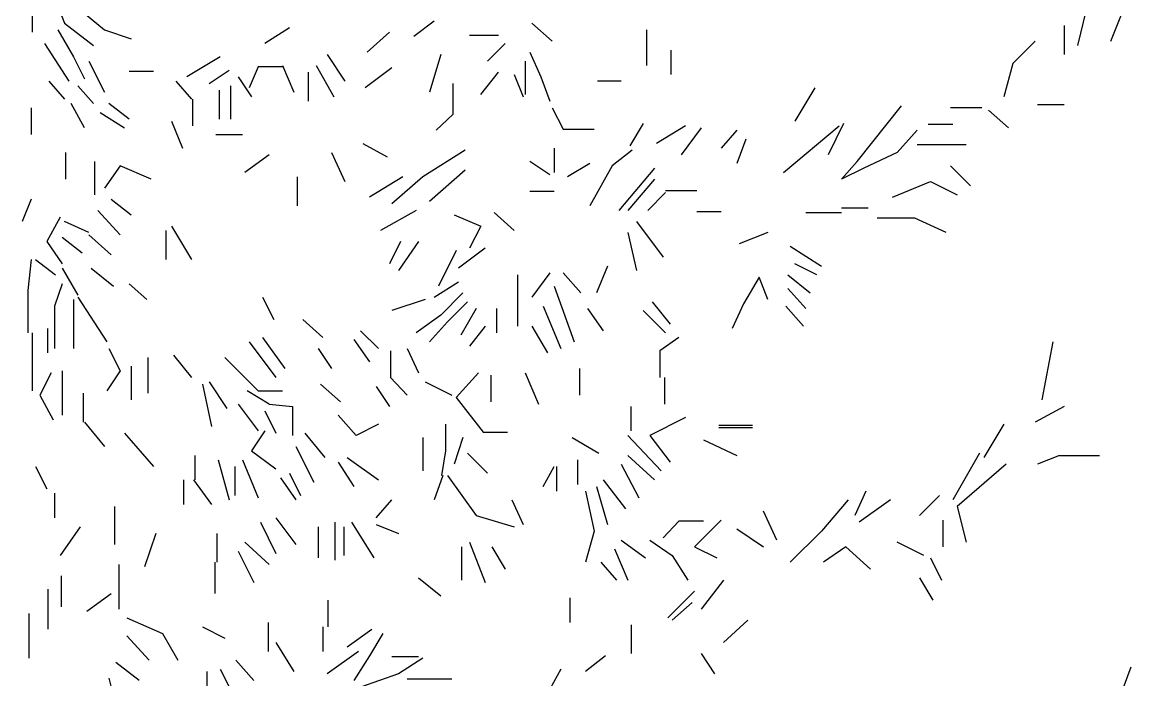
# Model space of a CAD drawing. Header units: metres. Extents: x -3.9 to 3.3, y 0 to 12.9.
# Drawn here: x 0.044 to 2.958, y 3.774 to 5.502 of the extents above; entities that cross this region are included whole.
import ezdxf

# ---------------------------------------------------------------- set-up
doc = ezdxf.new("R2010")
doc.units = ezdxf.units.M
doc.header["$LTSCALE"] = 0.2

msp = doc.modelspace()

# ---------------------------------------------------------------- linework, layer by layer
at = {"linetype": 'Continuous'}
for p, q in [((0.0702, 5.6106), (0.0702, 5.476)), ((0.0702, 5.6106), (0.0702, 5.476)), ((0.1258, 5.5755), (0.1551, 5.4994)), ((0.1258, 5.5755), (0.1551, 5.4994)), ((0.1258, 5.5755), (0.1551, 5.4994)), ((0.1258, 5.5755), (0.1551, 5.4994)), ((0.1902, 5.5403), (0.2604, 5.4818)), ((2.9056, 5.4526), (2.9407, 5.5403)), ((2.9056, 5.4526), (2.9407, 5.5403)), ((2.8412, 5.5345), (2.8178, 5.4409)), ((2.8412, 5.5345), (2.8178, 5.4409)), ((0.1375, 5.4818), (0.1785, 5.4116)), ((0.1375, 5.4818), (0.1785, 5.4116)), ((0.1375, 5.4818), (0.1785, 5.4116)), ((0.1375, 5.4818), (0.1785, 5.4116)), ((0.1375, 5.4818), (0.1785, 5.4116)), ((0.1375, 5.4818), (0.1785, 5.4116)), ((0.1375, 5.4818), (0.1785, 5.4116)), ((0.1551, 5.4994), (0.2312, 5.4409)), ((0.1551, 5.4994), (0.2312, 5.4409)), ((0.2604, 5.4818), (0.3306, 5.4584)), ((0.2604, 5.4818), (0.3306, 5.4584)), ((0.2604, 5.4818), (0.3306, 5.4584)), ((0.2604, 5.4818), (0.3306, 5.4584)), ((0.2604, 5.4818), (0.3306, 5.4584)), ((0.7462, 5.4877), (0.6818, 5.4467)), ((0.7462, 5.4877), (0.6818, 5.4467)), ((0.7462, 5.4877), (0.6818, 5.4467)), ((0.7462, 5.4877), (0.6818, 5.4467)), ((0.7462, 5.4877), (0.6818, 5.4467)), ((0.7462, 5.4877), (0.6818, 5.4467)), ((0.7462, 5.4877), (0.6818, 5.4467)), ((1.1265, 5.5052), (1.0739, 5.4643)), ((1.1265, 5.5052), (1.0739, 5.4643)), ((1.1265, 5.5052), (1.0739, 5.4643)), ((1.384, 5.4994), (1.4367, 5.4526)), ((1.384, 5.4994), (1.4367, 5.4526)), ((1.384, 5.4994), (1.4367, 5.4526)), ((1.384, 5.4994), (1.4367, 5.4526)), ((1.6854, 5.4818), (1.6854, 5.3882)), ((1.6854, 5.4818), (1.6854, 5.3882)), ((1.6854, 5.4818), (1.6854, 5.3882)), ((2.7827, 5.4935), (2.7827, 5.4174)), ((2.7827, 5.4935), (2.7827, 5.4174)), ((2.7827, 5.4935), (2.7827, 5.4174)), ((1.0095, 5.476), (0.951, 5.4233)), ((1.2962, 5.4672), (1.2202, 5.4672)), ((1.2962, 5.4672), (1.2202, 5.4672)), ((1.2962, 5.4672), (1.2202, 5.4672)), ((1.2962, 5.4672), (1.2202, 5.4672)), ((2.7066, 5.4526), (2.6481, 5.394)), ((0.1024, 5.4467), (0.1668, 5.3472)), ((0.1024, 5.4467), (0.1668, 5.3472)), ((0.1024, 5.4467), (0.1668, 5.3472)), ((0.1024, 5.4467), (0.1668, 5.3472)), ((0.1024, 5.4467), (0.1668, 5.3472)), ((1.3138, 5.4467), (1.267, 5.3999)), ((1.3782, 5.4233), (1.4075, 5.3589)), ((1.3782, 5.4233), (1.4075, 5.3589)), ((1.3782, 5.4233), (1.4075, 5.3589)), ((1.3782, 5.4233), (1.4075, 5.3589)), ((1.3782, 5.4233), (1.4075, 5.3589)), ((1.3782, 5.4233), (1.4075, 5.3589)), ((1.3782, 5.4233), (1.4075, 5.3589)), ((1.7498, 5.3648), (1.7498, 5.4292)), ((1.7498, 5.3648), (1.7498, 5.4292)), ((1.7498, 5.3648), (1.7498, 5.4292)), ((1.7498, 5.3648), (1.7498, 5.4292)), ((0.1785, 5.4116), (0.2078, 5.3531)), ((0.2195, 5.3999), (0.2604, 5.318)), ((0.2195, 5.3999), (0.2604, 5.318)), ((0.2195, 5.3999), (0.2604, 5.318)), ((0.5647, 5.4116), (0.477, 5.3589)), ((0.8456, 5.4174), (0.8925, 5.3472)), ((0.8456, 5.4174), (0.8925, 5.3472)), ((0.8456, 5.4174), (0.8925, 5.3472)), ((0.8456, 5.4174), (0.8925, 5.3472)), ((0.8456, 5.4174), (0.8925, 5.3472)), ((0.8456, 5.4174), (0.8925, 5.3472)), ((0.8456, 5.4174), (0.8925, 5.3472)), ((0.8456, 5.4174), (0.8925, 5.3472)), ((0.8456, 5.4174), (0.8925, 5.3472)), ((1.1441, 5.4174), (1.1148, 5.318)), ((1.3665, 5.3999), (1.3665, 5.3121)), ((1.3665, 5.3999), (1.3665, 5.3121)), ((1.3665, 5.3999), (1.3665, 5.3121)), ((1.3665, 5.3999), (1.3665, 5.3121)), ((1.3665, 5.3999), (1.3665, 5.3121)), ((1.3665, 5.3999), (1.3665, 5.3121)), ((2.6481, 5.394), (2.6247, 5.3063)), ((0.3248, 5.3736), (0.3892, 5.3736)), ((0.3248, 5.3736), (0.3892, 5.3736)), ((0.3248, 5.3736), (0.3892, 5.3736)), ((0.3248, 5.3736), (0.3892, 5.3736)), ((0.3248, 5.3736), (0.3892, 5.3736)), ((0.3248, 5.3736), (0.3892, 5.3736)), ((0.5355, 5.3414), (0.5881, 5.3765)), ((0.6642, 5.3853), (0.6408, 5.3297)), ((0.7286, 5.3853), (0.6642, 5.3853)), ((0.7286, 5.3882), (0.7579, 5.318)), ((0.7959, 5.3706), (0.7959, 5.2946)), ((0.7959, 5.3706), (0.7959, 5.2946)), ((0.7959, 5.3706), (0.7959, 5.2946)), ((0.7959, 5.3706), (0.7959, 5.2946)), ((0.7959, 5.3706), (0.7959, 5.2946)), ((0.7959, 5.3706), (0.7959, 5.2946)), ((0.7959, 5.3706), (0.7959, 5.2946)), ((0.8164, 5.3882), (0.8632, 5.3063)), ((0.8164, 5.3882), (0.8632, 5.3063)), ((0.8164, 5.3882), (0.8632, 5.3063)), ((0.8164, 5.3882), (0.8632, 5.3063)), ((1.0153, 5.3823), (0.9451, 5.3297)), ((1.2494, 5.3121), (1.2962, 5.3706)), ((1.2494, 5.3121), (1.2962, 5.3706)), ((1.2494, 5.3121), (1.2962, 5.3706)), ((1.2494, 5.3121), (1.2962, 5.3706)), ((1.2494, 5.3121), (1.2962, 5.3706)), ((1.2494, 5.3121), (1.2962, 5.3706)), ((1.2494, 5.3121), (1.2962, 5.3706)), ((1.2494, 5.3121), (1.2962, 5.3706)), ((1.2494, 5.3121), (1.2962, 5.3706)), ((1.3372, 5.3648), (1.3606, 5.3063)), ((0.1141, 5.3472), (0.1551, 5.3004)), ((0.1902, 5.3355), (0.2312, 5.2887)), ((0.1902, 5.3355), (0.2312, 5.2887)), ((0.1902, 5.3355), (0.2312, 5.2887)), ((0.4477, 5.3472), (0.4887, 5.3004)), ((0.5911, 5.3355), (0.5911, 5.2477)), ((0.5911, 5.3355), (0.5911, 5.2477)), ((0.5911, 5.3355), (0.5911, 5.2477)), ((0.5911, 5.3355), (0.5911, 5.2477)), ((0.6116, 5.3589), (0.6467, 5.3063)), ((0.6116, 5.3589), (0.6467, 5.3063)), ((0.6116, 5.3589), (0.6467, 5.3063)), ((0.6116, 5.3589), (0.6467, 5.3063)), ((0.6116, 5.3589), (0.6467, 5.3063)), ((0.6116, 5.3589), (0.6467, 5.3063)), ((0.6116, 5.3589), (0.6467, 5.3063)), ((1.1763, 5.3414), (1.1763, 5.2594)), ((1.1763, 5.3414), (1.1763, 5.2594)), ((1.1763, 5.3414), (1.1763, 5.2594)), ((1.4075, 5.3589), (1.4309, 5.2946)), ((1.4075, 5.3589), (1.4309, 5.2946)), ((1.4075, 5.3589), (1.4309, 5.2946)), ((1.4075, 5.3589), (1.4309, 5.2946)), ((1.6181, 5.3472), (1.5567, 5.3472)), ((0.5618, 5.3238), (0.5618, 5.2477)), ((0.5618, 5.3238), (0.5618, 5.2477)), ((0.5618, 5.3238), (0.5618, 5.2477)), ((0.5618, 5.3238), (0.5618, 5.2477)), ((0.5618, 5.3238), (0.5618, 5.2477)), ((2.1273, 5.3297), (2.0746, 5.2419)), ((2.1273, 5.3297), (2.0746, 5.2419)), ((2.1273, 5.3297), (2.0746, 5.2419)), ((2.1273, 5.3297), (2.0746, 5.2419)), ((2.1273, 5.3297), (2.0746, 5.2419)), ((2.1273, 5.3297), (2.0746, 5.2419)), ((2.1273, 5.3297), (2.0746, 5.2419)), ((2.1273, 5.3297), (2.0746, 5.2419)), ((2.1273, 5.3297), (2.0746, 5.2419)), ((2.1273, 5.3297), (2.0746, 5.2419)), ((2.1273, 5.3297), (2.0746, 5.2419)), ((2.1273, 5.3297), (2.0746, 5.2419)), ((2.1273, 5.3297), (2.0746, 5.2419)), ((2.1273, 5.3297), (2.0746, 5.2419)), ((2.1273, 5.3297), (2.0746, 5.2419)), ((2.1273, 5.3297), (2.0746, 5.2419)), ((2.1273, 5.3297), (2.0746, 5.2419)), ((0.0673, 5.277), (0.0673, 5.2068)), ((0.0673, 5.277), (0.0673, 5.2068)), ((0.0673, 5.277), (0.0673, 5.2068)), ((0.0673, 5.277), (0.0673, 5.2068)), ((0.2078, 5.2243), (0.1727, 5.2887)), ((0.2078, 5.2243), (0.1727, 5.2887)), ((0.2078, 5.2243), (0.1727, 5.2887)), ((0.3248, 5.2477), (0.2721, 5.2887)), ((0.3248, 5.2477), (0.2721, 5.2887)), ((0.4916, 5.3004), (0.4916, 5.2302)), ((0.4916, 5.3004), (0.4916, 5.2302)), ((0.4916, 5.3004), (0.4916, 5.2302)), ((0.4916, 5.3004), (0.4916, 5.2302)), ((0.4916, 5.3004), (0.4916, 5.2302)), ((0.4916, 5.3004), (0.4916, 5.2302)), ((1.4367, 5.277), (1.466, 5.2214)), ((1.4367, 5.277), (1.466, 5.2214)), ((1.4367, 5.277), (1.466, 5.2214)), ((1.4367, 5.277), (1.466, 5.2214)), ((1.4367, 5.277), (1.466, 5.2214)), ((2.2385, 5.1365), (2.3555, 5.2828)), ((2.2385, 5.1365), (2.3555, 5.2828)), ((2.2385, 5.1365), (2.3555, 5.2828)), ((2.2385, 5.1365), (2.3555, 5.2828)), ((2.2385, 5.1365), (2.3555, 5.2828)), ((2.5662, 5.277), (2.4842, 5.277)), ((2.5662, 5.277), (2.4842, 5.277)), ((2.5662, 5.277), (2.4842, 5.277)), ((2.5662, 5.277), (2.4842, 5.277)), ((2.5662, 5.277), (2.4842, 5.277)), ((2.5662, 5.277), (2.4842, 5.277)), ((2.7125, 5.2858), (2.7827, 5.2858)), ((0.2487, 5.2653), (0.3131, 5.2243)), ((0.2487, 5.2653), (0.3131, 5.2243)), ((1.1763, 5.2594), (1.1324, 5.2185)), ((1.1763, 5.2594), (1.1324, 5.2185)), ((1.1763, 5.2594), (1.1324, 5.2185)), ((2.5837, 5.2711), (2.6364, 5.2243)), ((2.5837, 5.2711), (2.6364, 5.2243)), ((2.5837, 5.2711), (2.6364, 5.2243)), ((2.5837, 5.2711), (2.6364, 5.2243)), ((2.5837, 5.2711), (2.6364, 5.2243)), ((2.5837, 5.2711), (2.6364, 5.2243)), ((2.5837, 5.2711), (2.6364, 5.2243)), ((0.436, 5.2419), (0.4653, 5.1717)), ((0.436, 5.2419), (0.4653, 5.1717)), ((1.466, 5.2214), (1.5479, 5.2214)), ((1.466, 5.2214), (1.5479, 5.2214)), ((1.466, 5.2214), (1.5479, 5.2214)), ((1.466, 5.2214), (1.5479, 5.2214)), ((1.466, 5.2214), (1.5479, 5.2214)), ((1.6767, 5.236), (1.6415, 5.1775)), ((1.7878, 5.2302), (1.7118, 5.1834)), ((1.7878, 5.2302), (1.7118, 5.1834)), ((1.7878, 5.2302), (1.7118, 5.1834)), ((1.7878, 5.2302), (1.7118, 5.1834)), ((1.8288, 5.2243), (1.7761, 5.1541)), ((1.8288, 5.2243), (1.7761, 5.1541)), ((1.9224, 5.2185), (1.8815, 5.1717)), ((2.0453, 5.1073), (2.1916, 5.2302)), ((2.0453, 5.1073), (2.1916, 5.2302)), ((2.0453, 5.1073), (2.1916, 5.2302)), ((2.0453, 5.1073), (2.1916, 5.2302)), ((2.0453, 5.1073), (2.1916, 5.2302)), ((2.0453, 5.1073), (2.1916, 5.2302)), ((2.0453, 5.1073), (2.1916, 5.2302)), ((2.2033, 5.236), (2.1624, 5.1541)), ((2.2033, 5.236), (2.1624, 5.1541)), ((2.2033, 5.236), (2.1624, 5.1541)), ((2.2033, 5.236), (2.1624, 5.1541)), ((2.2033, 5.236), (2.1624, 5.1541)), ((2.2033, 5.236), (2.1624, 5.1541)), ((2.2033, 5.236), (2.1624, 5.1541)), ((2.3965, 5.2185), (2.3438, 5.16)), ((2.4901, 5.2331), (2.4257, 5.2331)), ((0.553, 5.2068), (0.6233, 5.2068)), ((0.553, 5.2068), (0.6233, 5.2068)), ((0.553, 5.2068), (0.6233, 5.2068)), ((0.553, 5.2068), (0.6233, 5.2068)), ((0.553, 5.2068), (0.6233, 5.2068)), ((1.9459, 5.1951), (1.9224, 5.1307)), ((1.9459, 5.1951), (1.9224, 5.1307)), ((0.158, 5.16), (0.158, 5.0897)), ((0.158, 5.16), (0.158, 5.0897)), ((0.8573, 5.16), (0.8925, 5.0839)), ((0.8573, 5.16), (0.8925, 5.0839)), ((0.8573, 5.16), (0.8925, 5.0839)), ((0.9393, 5.1834), (1.0036, 5.1483)), ((1.2085, 5.1658), (1.0973, 5.0956)), ((1.4426, 5.1717), (1.4426, 5.1073)), ((1.4426, 5.1717), (1.4426, 5.1073)), ((1.4426, 5.1717), (1.4426, 5.1073)), ((1.6474, 5.1658), (1.5947, 5.1248)), ((2.3438, 5.16), (2.256, 5.119)), ((2.3438, 5.16), (2.256, 5.119)), ((2.3438, 5.16), (2.256, 5.119)), ((2.3438, 5.16), (2.256, 5.119)), ((2.3438, 5.16), (2.256, 5.119)), ((2.3438, 5.16), (2.256, 5.119)), ((2.3438, 5.16), (2.256, 5.119)), ((2.3438, 5.16), (2.256, 5.119)), ((2.3438, 5.16), (2.256, 5.119)), ((2.5252, 5.1804), (2.3965, 5.1804)), ((2.5252, 5.1804), (2.3965, 5.1804)), ((2.5252, 5.1804), (2.3965, 5.1804)), ((0.2341, 5.1365), (0.2341, 5.0488)), ((0.2341, 5.1365), (0.2341, 5.0488)), ((0.2341, 5.1365), (0.2341, 5.0488)), ((0.6935, 5.1541), (0.6291, 5.1073)), ((0.6935, 5.1541), (0.6291, 5.1073)), ((0.6935, 5.1541), (0.6291, 5.1073)), ((1.4309, 5.1014), (1.3782, 5.1365)), ((1.4309, 5.1014), (1.3782, 5.1365)), ((1.4309, 5.1014), (1.3782, 5.1365)), ((1.5362, 5.1307), (1.4777, 5.0956)), ((1.5362, 5.1307), (1.4777, 5.0956)), ((1.5362, 5.1307), (1.4777, 5.0956)), ((2.2385, 5.1365), (2.1975, 5.0897)), ((2.2385, 5.1365), (2.1975, 5.0897)), ((2.2385, 5.1365), (2.1975, 5.0897)), ((2.2385, 5.1365), (2.1975, 5.0897)), ((2.2385, 5.1365), (2.1975, 5.0897)), ((2.2385, 5.1365), (2.1975, 5.0897)), ((2.2385, 5.1365), (2.1975, 5.0897)), ((2.2385, 5.1365), (2.1975, 5.0897)), ((2.2385, 5.1365), (2.1975, 5.0897)), ((0.3014, 5.1248), (0.2604, 5.0663)), ((0.3014, 5.1248), (0.2604, 5.0663)), ((0.3014, 5.1248), (0.2604, 5.0663)), ((0.3014, 5.1248), (0.2604, 5.0663)), ((0.3014, 5.1248), (0.2604, 5.0663)), ((0.3014, 5.1248), (0.2604, 5.0663)), ((0.3833, 5.0897), (0.3014, 5.1248)), ((0.3833, 5.0897), (0.3014, 5.1248)), ((0.3833, 5.0897), (0.3014, 5.1248)), ((0.3833, 5.0897), (0.3014, 5.1248)), ((0.3833, 5.0897), (0.3014, 5.1248)), ((0.3833, 5.0897), (0.3014, 5.1248)), ((1.2085, 5.1131), (1.1148, 5.0312)), ((1.2085, 5.1131), (1.1148, 5.0312)), ((1.2085, 5.1131), (1.1148, 5.0312)), ((1.2085, 5.1131), (1.1148, 5.0312)), ((1.2085, 5.1131), (1.1148, 5.0312)), ((1.2085, 5.1131), (1.1148, 5.0312)), ((1.5947, 5.1248), (1.5362, 5.0195)), ((1.5947, 5.1248), (1.5362, 5.0195)), ((1.5947, 5.1248), (1.5362, 5.0195)), ((1.5947, 5.1248), (1.5362, 5.0195)), ((1.7059, 5.119), (1.6123, 5.0078)), ((1.7059, 5.119), (1.6123, 5.0078)), ((1.7059, 5.119), (1.6123, 5.0078)), ((2.256, 5.119), (2.1975, 5.0897)), ((2.256, 5.119), (2.1975, 5.0897)), ((2.256, 5.119), (2.1975, 5.0897)), ((2.256, 5.119), (2.1975, 5.0897)), ((2.256, 5.119), (2.1975, 5.0897)), ((2.256, 5.119), (2.1975, 5.0897)), ((2.256, 5.119), (2.1975, 5.0897)), ((2.256, 5.119), (2.1975, 5.0897)), ((2.256, 5.119), (2.1975, 5.0897)), ((2.256, 5.119), (2.1975, 5.0897)), ((2.256, 5.119), (2.1975, 5.0897)), ((2.256, 5.119), (2.1975, 5.0897)), ((2.5369, 5.0722), (2.4842, 5.1248)), ((0.7666, 5.0956), (0.7666, 5.0195)), ((1.0446, 5.0956), (0.9568, 5.0429)), ((1.0446, 5.0956), (0.9568, 5.0429)), ((1.0446, 5.0956), (0.9568, 5.0429)), ((1.0446, 5.0956), (0.9568, 5.0429)), ((1.0973, 5.0956), (1.0153, 5.0254)), ((1.0973, 5.0956), (1.0153, 5.0254)), ((1.0973, 5.0956), (1.0153, 5.0254)), ((1.7059, 5.0897), (1.6357, 5.0078)), ((1.7059, 5.0897), (1.6357, 5.0078)), ((2.3321, 5.0429), (2.4316, 5.0839)), ((2.4316, 5.0839), (2.5018, 5.0488)), ((1.4426, 5.0575), (1.3782, 5.0575)), ((1.4426, 5.0575), (1.3782, 5.0575)), ((1.4426, 5.0575), (1.3782, 5.0575)), ((1.7352, 5.0546), (1.6884, 5.0078)), ((1.7352, 5.0605), (1.8171, 5.0605)), ((0.0673, 5.0371), (0.0439, 4.9785)), ((0.278, 5.0371), (0.3306, 4.9961)), ((0.278, 5.0371), (0.3306, 4.9961)), ((0.278, 5.0371), (0.3306, 4.9961)), ((0.278, 5.0371), (0.3306, 4.9961)), ((0.278, 5.0371), (0.3306, 4.9961)), ((0.278, 5.0371), (0.3306, 4.9961)), ((0.278, 5.0371), (0.3306, 4.9961)), ((0.278, 5.0371), (0.3306, 4.9961)), ((0.278, 5.0371), (0.3306, 4.9961)), ((0.278, 5.0371), (0.3306, 4.9961)), ((0.278, 5.0371), (0.3306, 4.9961)), ((0.278, 5.0371), (0.3306, 4.9961)), ((0.278, 5.0371), (0.3306, 4.9961)), ((2.2677, 5.0137), (2.1975, 5.0137)), ((2.2677, 5.0137), (2.1975, 5.0137)), ((2.2677, 5.0137), (2.1975, 5.0137)), ((2.2677, 5.0137), (2.1975, 5.0137)), ((2.2677, 5.0137), (2.1975, 5.0137)), ((2.2677, 5.0137), (2.1975, 5.0137)), ((2.2677, 5.0137), (2.1975, 5.0137)), ((2.2677, 5.0137), (2.1975, 5.0137)), ((2.2677, 5.0137), (2.1975, 5.0137)), ((2.2677, 5.0137), (2.1975, 5.0137)), ((2.2677, 5.0137), (2.1975, 5.0137)), ((0.1434, 4.9902), (0.1083, 4.9259)), ((0.2429, 5.0078), (0.3014, 4.9434)), ((0.2429, 5.0078), (0.3014, 4.9434)), ((0.2429, 5.0078), (0.3014, 4.9434)), ((1.0797, 5.0078), (0.9861, 4.9551)), ((1.0797, 5.0078), (0.9861, 4.9551)), ((1.0797, 5.0078), (0.9861, 4.9551)), ((1.0797, 5.0078), (0.9861, 4.9551)), ((1.0797, 5.0078), (0.9861, 4.9551)), ((1.0797, 5.0078), (0.9861, 4.9551)), ((1.0797, 5.0078), (0.9861, 4.9551)), ((1.0797, 5.0078), (0.9861, 4.9551)), ((1.1792, 4.9961), (1.2494, 4.9668)), ((1.1792, 4.9961), (1.2494, 4.9668)), ((1.2845, 5.0019), (1.3372, 4.9551)), ((1.2845, 5.0019), (1.3372, 4.9551)), ((1.2845, 5.0019), (1.3372, 4.9551)), ((1.2845, 5.0019), (1.3372, 4.9551)), ((1.8171, 5.0049), (1.8815, 5.0049)), ((1.8171, 5.0049), (1.8815, 5.0049)), ((1.8171, 5.0049), (1.8815, 5.0049)), ((1.8171, 5.0049), (1.8815, 5.0049)), ((1.8171, 5.0049), (1.8815, 5.0049)), ((1.8171, 5.0049), (1.8815, 5.0049)), ((1.8171, 5.0049), (1.8815, 5.0049)), ((1.8171, 5.0049), (1.8815, 5.0049)), ((1.8171, 5.0049), (1.8815, 5.0049)), ((1.8171, 5.0049), (1.8815, 5.0049)), ((1.8171, 5.0049), (1.8815, 5.0049)), ((2.1039, 5.0019), (2.1975, 5.0019)), ((2.1039, 5.0019), (2.1975, 5.0019)), ((2.3906, 4.9873), (2.2911, 4.9873)), ((2.4725, 4.9493), (2.3906, 4.9873)), ((0.2195, 4.9493), (0.1551, 4.9785)), ((0.2195, 4.9493), (0.1551, 4.9785)), ((0.2195, 4.9493), (0.1551, 4.9785)), ((0.2195, 4.9493), (0.1551, 4.9785)), ((0.2195, 4.9493), (0.1551, 4.9785)), ((0.2195, 4.9493), (0.1551, 4.9785)), ((0.2195, 4.9493), (0.1551, 4.9785)), ((0.2195, 4.9493), (0.1551, 4.9785)), ((0.2195, 4.9493), (0.1551, 4.9785)), ((0.4214, 4.9551), (0.4214, 4.879)), ((0.4214, 4.9551), (0.4214, 4.879)), ((0.4214, 4.9551), (0.4214, 4.879)), ((0.4214, 4.9551), (0.4214, 4.879)), ((0.436, 4.9668), (0.4887, 4.879)), ((0.436, 4.9668), (0.4887, 4.879)), ((0.436, 4.9668), (0.4887, 4.879)), ((0.436, 4.9668), (0.4887, 4.879)), ((0.436, 4.9668), (0.4887, 4.879)), ((0.436, 4.9668), (0.4887, 4.879)), ((1.2494, 4.9668), (1.2202, 4.9083)), ((1.6591, 4.9785), (1.7293, 4.8849)), ((1.6591, 4.9785), (1.7293, 4.8849)), ((1.6591, 4.9785), (1.7293, 4.8849)), ((1.6591, 4.9785), (1.7293, 4.8849)), ((1.6591, 4.9785), (1.7293, 4.8849)), ((1.6591, 4.9785), (1.7293, 4.8849)), ((1.6591, 4.9785), (1.7293, 4.8849)), ((1.6591, 4.9785), (1.7293, 4.8849)), ((1.6591, 4.9785), (1.7293, 4.8849)), ((0.1083, 4.9259), (0.1492, 4.8673)), ((0.1083, 4.9259), (0.1492, 4.8673)), ((0.1083, 4.9259), (0.1492, 4.8673)), ((0.1083, 4.9259), (0.1492, 4.8673)), ((0.1492, 4.9376), (0.2019, 4.8966)), ((0.1492, 4.9376), (0.2019, 4.8966)), ((0.1492, 4.9376), (0.2019, 4.8966)), ((0.1492, 4.9376), (0.2019, 4.8966)), ((0.1492, 4.9376), (0.2019, 4.8966)), ((0.1492, 4.9376), (0.2019, 4.8966)), ((0.1492, 4.9376), (0.2019, 4.8966)), ((0.1492, 4.9376), (0.2019, 4.8966)), ((0.1492, 4.9376), (0.2019, 4.8966)), ((0.2195, 4.9434), (0.278, 4.8908)), ((1.0388, 4.9259), (1.0095, 4.8673)), ((1.0388, 4.9259), (1.0095, 4.8673)), ((1.0856, 4.9259), (1.0329, 4.8498)), ((1.0856, 4.9259), (1.0329, 4.8498)), ((1.0856, 4.9259), (1.0329, 4.8498)), ((1.6357, 4.9493), (1.6591, 4.8498)), ((1.6357, 4.9493), (1.6591, 4.8498)), ((1.6357, 4.9493), (1.6591, 4.8498)), ((2.0044, 4.9493), (1.9283, 4.92)), ((1.1851, 4.9025), (1.1383, 4.8088)), ((1.1851, 4.9025), (1.1383, 4.8088)), ((1.2611, 4.9083), (1.1909, 4.8556)), ((1.2611, 4.9083), (1.1909, 4.8556)), ((1.2611, 4.9083), (1.1909, 4.8556)), ((1.2611, 4.9083), (1.1909, 4.8556)), ((2.0629, 4.9142), (2.1448, 4.8615)), ((2.0629, 4.9142), (2.1448, 4.8615)), ((2.0629, 4.9142), (2.1448, 4.8615)), ((2.0629, 4.9142), (2.1448, 4.8615)), ((2.0629, 4.9142), (2.1448, 4.8615)), ((2.0629, 4.9142), (2.1448, 4.8615)), ((2.0629, 4.9142), (2.1448, 4.8615)), ((2.0629, 4.9142), (2.1448, 4.8615)), ((2.0629, 4.9142), (2.1448, 4.8615)), ((2.0629, 4.9142), (2.1448, 4.8615)), ((2.0629, 4.9142), (2.1448, 4.8615)), ((2.0629, 4.9142), (2.1448, 4.8615)), ((0.0673, 4.879), (0.0585, 4.7971)), ((0.0673, 4.879), (0.0585, 4.7971)), ((0.0673, 4.879), (0.0585, 4.7971)), ((0.0673, 4.879), (0.0585, 4.7971)), ((0.0673, 4.879), (0.0585, 4.7971)), ((0.079, 4.879), (0.1317, 4.8381)), ((0.079, 4.879), (0.1317, 4.8381)), ((2.1331, 4.8381), (2.0746, 4.8673)), ((2.1331, 4.8381), (2.0746, 4.8673)), ((2.1331, 4.8381), (2.0746, 4.8673)), ((0.1492, 4.8556), (0.1902, 4.7854)), ((0.2253, 4.8556), (0.2838, 4.8088)), ((0.2253, 4.8556), (0.2838, 4.8088)), ((0.2253, 4.8556), (0.2838, 4.8088)), ((0.2253, 4.8556), (0.2838, 4.8088)), ((0.2253, 4.8556), (0.2838, 4.8088)), ((1.346, 4.8381), (1.346, 4.7035)), ((1.346, 4.8381), (1.346, 4.7035)), ((1.346, 4.8381), (1.346, 4.7035)), ((1.346, 4.8381), (1.346, 4.7035)), ((1.346, 4.8381), (1.346, 4.7035)), ((1.4309, 4.8439), (1.384, 4.7796)), ((1.4309, 4.8439), (1.384, 4.7796)), ((1.466, 4.8439), (1.5128, 4.7913)), ((1.583, 4.8615), (1.5537, 4.7913)), ((2.057, 4.8381), (2.1156, 4.7913)), ((2.057, 4.8381), (2.1156, 4.7913)), ((2.057, 4.8381), (2.1156, 4.7913)), ((0.1492, 4.8147), (0.1288, 4.7562)), ((0.1492, 4.8147), (0.1288, 4.7562)), ((0.1492, 4.8147), (0.1288, 4.7562)), ((0.1492, 4.8147), (0.1288, 4.7562)), ((0.1492, 4.8147), (0.1288, 4.7562)), ((0.1492, 4.8147), (0.1288, 4.7562)), ((0.1492, 4.8147), (0.1288, 4.7562)), ((0.1492, 4.8147), (0.1288, 4.7562)), ((0.1492, 4.8147), (0.1288, 4.7562)), ((0.1492, 4.8147), (0.1288, 4.7562)), ((0.3248, 4.8147), (0.3716, 4.7737)), ((0.3248, 4.8147), (0.3716, 4.7737)), ((1.1265, 4.7796), (1.1909, 4.8205)), ((1.1265, 4.7796), (1.1909, 4.8205)), ((1.1265, 4.7796), (1.1909, 4.8205)), ((1.1265, 4.7796), (1.1909, 4.8205)), ((1.1265, 4.7796), (1.1909, 4.8205)), ((1.4426, 4.8088), (1.4952, 4.6625)), ((1.981, 4.8322), (1.94, 4.762)), ((1.981, 4.8322), (1.94, 4.762)), ((1.981, 4.8322), (1.94, 4.762)), ((1.981, 4.8322), (1.94, 4.762)), ((2.0044, 4.7737), (1.981, 4.8322)), ((2.0044, 4.7737), (1.981, 4.8322)), ((2.0044, 4.7737), (1.981, 4.8322)), ((2.0044, 4.7737), (1.981, 4.8322)), ((0.0585, 4.7971), (0.0585, 4.6859)), ((0.0585, 4.7971), (0.0585, 4.6859)), ((0.0585, 4.7971), (0.0585, 4.6859)), ((0.0585, 4.7971), (0.0585, 4.6859)), ((0.0585, 4.7971), (0.0585, 4.6859)), ((1.2026, 4.7913), (1.1441, 4.7327)), ((1.2026, 4.7913), (1.1441, 4.7327)), ((1.2026, 4.7913), (1.1441, 4.7327)), ((1.2026, 4.7913), (1.1441, 4.7327)), ((1.2026, 4.7913), (1.1441, 4.7327)), ((2.057, 4.803), (2.1039, 4.7503)), ((0.1288, 4.7562), (0.1288, 4.645)), ((0.1288, 4.7562), (0.1288, 4.645)), ((0.1288, 4.7562), (0.1288, 4.645)), ((0.1288, 4.7562), (0.1288, 4.645)), ((0.1288, 4.7562), (0.1288, 4.645)), ((0.1288, 4.7562), (0.1288, 4.645)), ((0.1288, 4.7562), (0.1288, 4.645)), ((0.1288, 4.7562), (0.1288, 4.645)), ((0.1288, 4.7562), (0.1288, 4.645)), ((0.1288, 4.7562), (0.1288, 4.645)), ((0.1785, 4.7737), (0.1785, 4.645)), ((0.1785, 4.7737), (0.1785, 4.645)), ((0.1902, 4.7796), (0.2663, 4.6625)), ((0.1902, 4.7796), (0.2663, 4.6625)), ((0.1902, 4.7796), (0.2663, 4.6625)), ((0.6759, 4.7796), (0.7052, 4.721)), ((1.1031, 4.7737), (1.0153, 4.7444)), ((1.2143, 4.7679), (1.1617, 4.7152)), ((1.4133, 4.7562), (1.4601, 4.645)), ((1.4133, 4.7562), (1.4601, 4.645)), ((1.4133, 4.7562), (1.4601, 4.645)), ((1.4133, 4.7562), (1.4601, 4.645)), ((1.7001, 4.7679), (1.7469, 4.7093)), ((1.7001, 4.7679), (1.7469, 4.7093)), ((1.94, 4.762), (1.9107, 4.6976)), ((1.94, 4.762), (1.9107, 4.6976)), ((1.94, 4.762), (1.9107, 4.6976)), ((1.94, 4.762), (1.9107, 4.6976)), ((2.0512, 4.7562), (2.098, 4.7035)), ((2.0512, 4.7562), (2.098, 4.7035)), ((1.1441, 4.7327), (1.0797, 4.6859)), ((1.2377, 4.7503), (1.1968, 4.6801)), ((1.2377, 4.7503), (1.1968, 4.6801)), ((1.2377, 4.7503), (1.1968, 4.6801)), ((1.2377, 4.7503), (1.1968, 4.6801)), ((1.2377, 4.7503), (1.1968, 4.6801)), ((1.2377, 4.7503), (1.1968, 4.6801)), ((1.2904, 4.7503), (1.2904, 4.6859)), ((1.2904, 4.7503), (1.2904, 4.6859)), ((1.5303, 4.7503), (1.5713, 4.6918)), ((1.6767, 4.7444), (1.7352, 4.6859)), ((1.6767, 4.7444), (1.7352, 4.6859)), ((0.1112, 4.6333), (0.1112, 4.6976)), ((0.7813, 4.721), (0.8339, 4.6742)), ((1.1617, 4.7152), (1.1148, 4.6625)), ((1.2611, 4.7035), (1.2202, 4.6508)), ((1.2611, 4.7035), (1.2202, 4.6508)), ((1.2611, 4.7035), (1.2202, 4.6508)), ((1.2611, 4.7035), (1.2202, 4.6508)), ((1.384, 4.7035), (1.425, 4.6333)), ((1.384, 4.7035), (1.425, 4.6333)), ((1.384, 4.7035), (1.425, 4.6333)), ((1.384, 4.7035), (1.425, 4.6333)), ((1.384, 4.7035), (1.425, 4.6333)), ((1.384, 4.7035), (1.425, 4.6333)), ((1.384, 4.7035), (1.425, 4.6333)), ((0.0702, 4.6859), (0.0702, 4.5338)), ((0.6759, 4.6742), (0.7344, 4.5923)), ((0.9159, 4.6684), (0.9568, 4.6098)), ((0.9159, 4.6684), (0.9568, 4.6098)), ((0.9159, 4.6684), (0.9568, 4.6098)), ((0.9159, 4.6684), (0.9568, 4.6098)), ((0.9159, 4.6684), (0.9568, 4.6098)), ((0.9159, 4.6684), (0.9568, 4.6098)), ((0.9334, 4.6918), (0.9802, 4.645)), ((0.9334, 4.6918), (0.9802, 4.645)), ((0.9334, 4.6918), (0.9802, 4.645)), ((0.9334, 4.6918), (0.9802, 4.645)), ((0.9334, 4.6918), (0.9802, 4.645)), ((0.9334, 4.6918), (0.9802, 4.645)), ((0.9334, 4.6918), (0.9802, 4.645)), ((0.9334, 4.6918), (0.9802, 4.645)), ((0.9334, 4.6918), (0.9802, 4.645)), ((0.9334, 4.6918), (0.9802, 4.645)), ((0.9334, 4.6918), (0.9802, 4.645)), ((1.7703, 4.6742), (1.7205, 4.6391)), ((1.7703, 4.6742), (1.7205, 4.6391)), ((1.7703, 4.6742), (1.7205, 4.6391)), ((0.2721, 4.645), (0.3014, 4.5864)), ((0.6408, 4.6625), (0.711, 4.5689)), ((0.6408, 4.6625), (0.711, 4.5689)), ((0.8222, 4.645), (0.8573, 4.5923)), ((0.8222, 4.645), (0.8573, 4.5923)), ((0.8222, 4.645), (0.8573, 4.5923)), ((0.8222, 4.645), (0.8573, 4.5923)), ((0.8222, 4.645), (0.8573, 4.5923)), ((0.8222, 4.645), (0.8573, 4.5923)), ((0.8222, 4.645), (0.8573, 4.5923)), ((1.0124, 4.6391), (1.0124, 4.5689)), ((1.0124, 4.6391), (1.0124, 4.5689)), ((1.0124, 4.6391), (1.0124, 4.5689)), ((1.0124, 4.6391), (1.0124, 4.5689)), ((1.0124, 4.6391), (1.0124, 4.5689)), ((1.0124, 4.6391), (1.0124, 4.5689)), ((1.0124, 4.6391), (1.0124, 4.5689)), ((1.0563, 4.645), (1.0856, 4.5806)), ((1.0563, 4.645), (1.0856, 4.5806)), ((1.7205, 4.6391), (1.7205, 4.5689)), ((1.7205, 4.6391), (1.7205, 4.5689)), ((1.7205, 4.6391), (1.7205, 4.5689)), ((2.7534, 4.6625), (2.7242, 4.5104)), ((2.7534, 4.6625), (2.7242, 4.5104)), ((0.3745, 4.6216), (0.3745, 4.5279)), ((0.4418, 4.6274), (0.4887, 4.5689)), ((0.4418, 4.6274), (0.4887, 4.5689)), ((0.4418, 4.6274), (0.4887, 4.5689)), ((0.4418, 4.6274), (0.4887, 4.5689)), ((0.4418, 4.6274), (0.4887, 4.5689)), ((0.5764, 4.6216), (0.6642, 4.5338)), ((0.5764, 4.6216), (0.6642, 4.5338)), ((0.5764, 4.6216), (0.6642, 4.5338)), ((0.5764, 4.6216), (0.6642, 4.5338)), ((0.5764, 4.6216), (0.6642, 4.5338)), ((0.5764, 4.6216), (0.6642, 4.5338)), ((0.12, 4.5806), (0.0907, 4.5221)), ((0.1492, 4.5864), (0.1492, 4.4694)), ((0.3014, 4.5864), (0.2663, 4.5338)), ((0.3306, 4.5981), (0.3306, 4.5104)), ((0.3306, 4.5981), (0.3306, 4.5104)), ((1.2436, 4.5806), (1.1851, 4.5162)), ((1.2436, 4.5806), (1.1851, 4.5162)), ((1.3665, 4.5806), (1.4016, 4.4987)), ((1.3665, 4.5806), (1.4016, 4.4987)), ((1.3665, 4.5806), (1.4016, 4.4987)), ((1.3665, 4.5806), (1.4016, 4.4987)), ((1.5099, 4.5221), (1.5099, 4.5923)), ((1.5099, 4.5221), (1.5099, 4.5923)), ((0.5179, 4.5513), (0.5413, 4.4401)), ((0.5179, 4.5513), (0.5413, 4.4401)), ((0.5179, 4.5513), (0.5413, 4.4401)), ((0.5355, 4.5572), (0.5823, 4.487)), ((0.8281, 4.5513), (0.8808, 4.5045)), ((0.8281, 4.5513), (0.8808, 4.5045)), ((0.8281, 4.5513), (0.8808, 4.5045)), ((0.8281, 4.5513), (0.8808, 4.5045)), ((0.8281, 4.5513), (0.8808, 4.5045)), ((1.0124, 4.5689), (1.0563, 4.5221)), ((1.0124, 4.5689), (1.0563, 4.5221)), ((1.0124, 4.5689), (1.0563, 4.5221)), ((1.0124, 4.5689), (1.0563, 4.5221)), ((1.0124, 4.5689), (1.0563, 4.5221)), ((1.0124, 4.5689), (1.0563, 4.5221)), ((1.0124, 4.5689), (1.0563, 4.5221)), ((1.1031, 4.5572), (1.1734, 4.5221)), ((1.1031, 4.5572), (1.1734, 4.5221)), ((1.1031, 4.5572), (1.1734, 4.5221)), ((1.2758, 4.5747), (1.2758, 4.5045)), ((1.2758, 4.5747), (1.2758, 4.5045)), ((1.2758, 4.5747), (1.2758, 4.5045)), ((1.2758, 4.5747), (1.2758, 4.5045)), ((1.7322, 4.5689), (1.7322, 4.4987)), ((0.0907, 4.5221), (0.1258, 4.4577)), ((0.0907, 4.5221), (0.1258, 4.4577)), ((0.0907, 4.5221), (0.1258, 4.4577)), ((0.0907, 4.5221), (0.1258, 4.4577)), ((0.0907, 4.5221), (0.1258, 4.4577)), ((0.0907, 4.5221), (0.1258, 4.4577)), ((0.0907, 4.5221), (0.1258, 4.4577)), ((0.0907, 4.5221), (0.1258, 4.4577)), ((0.2048, 4.4518), (0.2048, 4.5279)), ((0.2048, 4.4518), (0.2048, 4.5279)), ((0.6935, 4.4987), (0.635, 4.5338)), ((0.6935, 4.4987), (0.635, 4.5338)), ((0.6935, 4.4987), (0.635, 4.5338)), ((0.6935, 4.4987), (0.635, 4.5338)), ((0.6642, 4.5338), (0.7286, 4.5338)), ((0.6642, 4.5338), (0.7286, 4.5338)), ((0.6642, 4.5338), (0.7286, 4.5338)), ((0.6642, 4.5338), (0.7286, 4.5338)), ((0.6642, 4.5338), (0.7286, 4.5338)), ((0.6642, 4.5338), (0.7286, 4.5338)), ((0.9744, 4.5455), (1.0095, 4.4928)), ((0.9744, 4.5455), (1.0095, 4.4928)), ((0.6116, 4.4987), (0.6642, 4.4284)), ((0.6116, 4.4987), (0.6642, 4.4284)), ((0.6116, 4.4987), (0.6642, 4.4284)), ((0.6116, 4.4987), (0.6642, 4.4284)), ((0.6116, 4.4987), (0.6642, 4.4284)), ((0.6116, 4.4987), (0.6642, 4.4284)), ((0.6116, 4.4987), (0.6642, 4.4284)), ((0.6116, 4.4987), (0.6642, 4.4284)), ((0.6116, 4.4987), (0.6642, 4.4284)), ((0.6935, 4.4987), (0.7549, 4.4928)), ((0.7549, 4.4928), (0.7549, 4.4167)), ((1.1851, 4.5162), (1.2553, 4.4255)), ((1.1851, 4.5162), (1.2553, 4.4255)), ((1.1851, 4.5162), (1.2553, 4.4255)), ((1.1851, 4.5162), (1.2553, 4.4255)), ((1.6445, 4.4284), (1.6445, 4.4928)), ((1.6445, 4.4284), (1.6445, 4.4928)), ((1.6445, 4.4284), (1.6445, 4.4928)), ((1.6445, 4.4284), (1.6445, 4.4928)), ((1.6445, 4.4284), (1.6445, 4.4928)), ((1.6445, 4.4284), (1.6445, 4.4928)), ((1.6445, 4.4284), (1.6445, 4.4928)), ((1.6445, 4.4284), (1.6445, 4.4928)), ((1.6445, 4.4284), (1.6445, 4.4928)), ((1.6445, 4.4284), (1.6445, 4.4928)), ((1.6445, 4.4284), (1.6445, 4.4928)), ((1.6445, 4.4284), (1.6445, 4.4928)), ((1.6445, 4.4284), (1.6445, 4.4928)), ((1.6445, 4.4284), (1.6445, 4.4928)), ((2.7827, 4.4928), (2.7066, 4.4518)), ((2.7827, 4.4928), (2.7066, 4.4518)), ((2.7827, 4.4928), (2.7066, 4.4518)), ((2.7827, 4.4928), (2.7066, 4.4518)), ((0.6818, 4.4811), (0.711, 4.4226)), ((0.8749, 4.4694), (0.9217, 4.4167)), ((1.7878, 4.4635), (1.6942, 4.4167)), ((1.7878, 4.4635), (1.6942, 4.4167)), ((1.7878, 4.4635), (1.6942, 4.4167)), ((1.7878, 4.4635), (1.6942, 4.4167)), ((1.7878, 4.4635), (1.6942, 4.4167)), ((1.7878, 4.4635), (1.6942, 4.4167)), ((0.2078, 4.4518), (0.2604, 4.3875)), ((0.2078, 4.4518), (0.2604, 4.3875)), ((0.2078, 4.4518), (0.2604, 4.3875)), ((0.2078, 4.4518), (0.2604, 4.3875)), ((0.2078, 4.4518), (0.2604, 4.3875)), ((0.2078, 4.4518), (0.2604, 4.3875)), ((0.2078, 4.4518), (0.2604, 4.3875)), ((0.2078, 4.4518), (0.2604, 4.3875)), ((0.9802, 4.446), (0.9217, 4.4167)), ((0.9802, 4.446), (0.9217, 4.4167)), ((0.9802, 4.446), (0.9217, 4.4167)), ((1.1573, 4.3758), (1.1573, 4.446)), ((1.1573, 4.3758), (1.1573, 4.446)), ((1.8756, 4.4431), (1.9634, 4.4431)), ((1.8756, 4.4431), (1.9634, 4.4431)), ((1.8756, 4.4431), (1.9634, 4.4431)), ((1.8756, 4.4431), (1.9634, 4.4431)), ((1.8756, 4.4372), (1.9634, 4.4372)), ((1.8756, 4.4372), (1.9634, 4.4372)), ((1.8756, 4.4372), (1.9634, 4.4372)), ((2.6247, 4.446), (2.572, 4.3582)), ((2.6247, 4.446), (2.572, 4.3582)), ((0.3131, 4.4226), (0.3892, 4.3348)), ((0.6818, 4.4284), (0.6467, 4.3758)), ((0.6818, 4.4284), (0.6467, 4.3758)), ((0.6818, 4.4284), (0.6467, 4.3758)), ((0.6818, 4.4284), (0.6467, 4.3758)), ((0.6818, 4.4284), (0.6467, 4.3758)), ((0.6818, 4.4284), (0.6467, 4.3758)), ((0.7871, 4.4226), (0.8398, 4.3582)), ((0.7871, 4.4226), (0.8398, 4.3582)), ((0.7871, 4.4226), (0.8398, 4.3582)), ((0.7871, 4.4226), (0.8398, 4.3582)), ((0.7871, 4.4226), (0.8398, 4.3582)), ((0.7871, 4.4226), (0.8398, 4.3582)), ((0.7871, 4.4226), (0.8398, 4.3582)), ((0.7871, 4.4226), (0.8398, 4.3582)), ((0.7871, 4.4226), (0.8398, 4.3582)), ((0.7871, 4.4226), (0.8398, 4.3582)), ((0.7871, 4.4226), (0.8398, 4.3582)), ((0.7871, 4.4226), (0.8398, 4.3582)), ((0.7871, 4.4226), (0.8398, 4.3582)), ((0.7871, 4.4226), (0.8398, 4.3582)), ((1.0973, 4.4109), (1.0973, 4.3231)), ((1.0973, 4.4109), (1.0973, 4.3231)), ((1.2026, 4.4109), (1.1792, 4.3407)), ((1.2553, 4.4255), (1.3197, 4.4255)), ((1.2553, 4.4255), (1.3197, 4.4255)), ((1.2553, 4.4255), (1.3197, 4.4255)), ((1.2553, 4.4255), (1.3197, 4.4255)), ((1.4894, 4.4109), (1.5596, 4.3699)), ((1.4894, 4.4109), (1.5596, 4.3699)), ((1.4894, 4.4109), (1.5596, 4.3699)), ((1.6357, 4.4167), (1.7235, 4.3231)), ((1.6357, 4.4167), (1.7235, 4.3231)), ((1.6357, 4.4167), (1.7235, 4.3231)), ((1.6357, 4.4167), (1.7235, 4.3231)), ((1.6357, 4.4167), (1.7235, 4.3231)), ((1.6942, 4.4167), (1.7469, 4.3465)), ((1.8346, 4.405), (1.9224, 4.3641)), ((1.8346, 4.405), (1.9224, 4.3641)), ((1.8346, 4.405), (1.9224, 4.3641)), ((1.8346, 4.405), (1.9224, 4.3641)), ((0.6467, 4.3758), (0.711, 4.3289)), ((0.7637, 4.3875), (0.8105, 4.2938)), ((0.7637, 4.3875), (0.8105, 4.2938)), ((0.7637, 4.3875), (0.8105, 4.2938)), ((0.7637, 4.3875), (0.8105, 4.2938)), ((0.7637, 4.3875), (0.8105, 4.2938)), ((0.7637, 4.3875), (0.8105, 4.2938)), ((0.7637, 4.3875), (0.8105, 4.2938)), ((0.7637, 4.3875), (0.8105, 4.2938)), ((0.7637, 4.3875), (0.8105, 4.2938)), ((0.7637, 4.3875), (0.8105, 4.2938)), ((0.7637, 4.3875), (0.8105, 4.2938)), ((0.7637, 4.3875), (0.8105, 4.2938)), ((1.147, 4.3114), (1.1573, 4.3758)), ((1.147, 4.3114), (1.1573, 4.3758)), ((0.4974, 4.3641), (0.4974, 4.2997)), ((0.5589, 4.3524), (0.5881, 4.247)), ((0.6233, 4.3524), (0.6642, 4.2529)), ((0.8749, 4.3465), (0.9159, 4.2821)), ((0.8983, 4.3582), (0.9802, 4.2997)), ((1.2143, 4.3699), (1.267, 4.3172)), ((1.504, 4.3524), (1.504, 4.288)), ((1.504, 4.3524), (1.504, 4.288)), ((1.6357, 4.3641), (1.7059, 4.2997)), ((1.6357, 4.3641), (1.7059, 4.2997)), ((1.6357, 4.3641), (1.7059, 4.2997)), ((1.6357, 4.3641), (1.7059, 4.2997)), ((1.6357, 4.3641), (1.7059, 4.2997)), ((2.5603, 4.3699), (2.4901, 4.247)), ((2.5603, 4.3699), (2.4901, 4.247)), ((2.5603, 4.3699), (2.4901, 4.247)), ((2.5603, 4.3699), (2.4901, 4.247)), ((2.5603, 4.3699), (2.4901, 4.247)), ((2.5603, 4.3699), (2.4901, 4.247)), ((2.771, 4.3641), (2.7125, 4.3407)), ((2.771, 4.3641), (2.7125, 4.3407)), ((2.771, 4.3641), (2.7125, 4.3407)), ((2.771, 4.3641), (2.8763, 4.3641)), ((2.771, 4.3641), (2.8763, 4.3641)), ((2.771, 4.3641), (2.8763, 4.3641)), ((2.771, 4.3641), (2.8763, 4.3641)), ((0.079, 4.3348), (0.1083, 4.2763)), ((0.079, 4.3348), (0.1083, 4.2763)), ((0.6028, 4.3348), (0.6028, 4.2587)), ((0.6028, 4.3348), (0.6028, 4.2587)), ((0.6028, 4.3348), (0.6028, 4.2587)), ((0.7462, 4.3172), (0.7754, 4.2587)), ((0.7462, 4.3172), (0.7754, 4.2587)), ((0.7462, 4.3172), (0.7754, 4.2587)), ((0.7462, 4.3172), (0.7754, 4.2587)), ((1.4133, 4.2821), (1.4426, 4.3348)), ((1.4484, 4.3348), (1.4484, 4.2704)), ((1.6181, 4.3407), (1.665, 4.2529)), ((1.6181, 4.3407), (1.665, 4.2529)), ((1.6181, 4.3407), (1.665, 4.2529)), ((1.6181, 4.3407), (1.665, 4.2529)), ((1.6181, 4.3407), (1.665, 4.2529)), ((1.6181, 4.3407), (1.665, 4.2529)), ((2.6306, 4.3407), (2.5018, 4.2295)), ((2.6306, 4.3407), (2.5018, 4.2295)), ((2.6306, 4.3407), (2.5018, 4.2295)), ((0.4682, 4.2997), (0.4682, 4.2353)), ((0.4945, 4.2997), (0.5413, 4.2353)), ((0.4945, 4.2997), (0.5413, 4.2353)), ((0.4945, 4.2997), (0.5413, 4.2353)), ((0.7227, 4.3055), (0.7637, 4.247)), ((0.7227, 4.3055), (0.7637, 4.247)), ((1.15, 4.3114), (1.1265, 4.247)), ((1.15, 4.3114), (1.1265, 4.247)), ((1.15, 4.3114), (1.1265, 4.247)), ((1.15, 4.3114), (1.1265, 4.247)), ((1.15, 4.3114), (1.1265, 4.247)), ((1.15, 4.3114), (1.1265, 4.247)), ((1.15, 4.3114), (1.1265, 4.247)), ((1.1617, 4.3114), (1.2377, 4.2061)), ((1.5713, 4.2997), (1.6298, 4.2236)), ((1.5713, 4.2997), (1.6298, 4.2236)), ((0.1288, 4.2646), (0.1288, 4.2002)), ((1.5245, 4.2704), (1.5479, 4.1651)), ((1.5245, 4.2704), (1.5479, 4.1651)), ((1.5245, 4.2704), (1.5479, 4.1651)), ((1.5537, 4.2821), (1.583, 4.1826)), ((1.5537, 4.2821), (1.583, 4.1826)), ((1.5537, 4.2821), (1.583, 4.1826)), ((1.5537, 4.2821), (1.583, 4.1826)), ((1.5537, 4.2821), (1.583, 4.1826)), ((1.5537, 4.2821), (1.583, 4.1826)), ((2.2619, 4.2704), (2.2326, 4.2061)), ((2.2619, 4.2704), (2.2326, 4.2061)), ((2.455, 4.2587), (2.4023, 4.2061)), ((2.455, 4.2587), (2.4023, 4.2061)), ((2.455, 4.2587), (2.4023, 4.2061)), ((2.455, 4.2587), (2.4023, 4.2061)), ((2.455, 4.2587), (2.4023, 4.2061)), ((2.455, 4.2587), (2.4023, 4.2061)), ((2.455, 4.2587), (2.4023, 4.2061)), ((0.2868, 4.2295), (0.2868, 4.13)), ((0.2868, 4.2295), (0.2868, 4.13)), ((0.9744, 4.2002), (1.0153, 4.247)), ((0.9744, 4.2002), (1.0153, 4.247)), ((0.9744, 4.2002), (1.0153, 4.247)), ((0.9744, 4.2002), (1.0153, 4.247)), ((1.3314, 4.247), (1.3606, 4.1826)), ((2.215, 4.247), (2.1448, 4.1651)), ((2.215, 4.247), (2.1448, 4.1651)), ((2.215, 4.247), (2.1448, 4.1651)), ((2.215, 4.247), (2.1448, 4.1651)), ((2.3262, 4.247), (2.2443, 4.1885)), ((2.3262, 4.247), (2.2443, 4.1885)), ((2.5018, 4.2295), (2.5252, 4.1358)), ((2.5018, 4.2295), (2.5252, 4.1358)), ((2.5018, 4.2295), (2.5252, 4.1358)), ((2.5018, 4.2295), (2.5252, 4.1358)), ((2.5018, 4.2295), (2.5252, 4.1358)), ((2.5018, 4.2295), (2.5252, 4.1358)), ((2.5018, 4.2295), (2.5252, 4.1358)), ((2.5018, 4.2295), (2.5252, 4.1358)), ((2.5018, 4.2295), (2.5252, 4.1358)), ((2.5018, 4.2295), (2.5252, 4.1358)), ((2.5018, 4.2295), (2.5252, 4.1358)), ((2.5018, 4.2295), (2.5252, 4.1358)), ((2.5018, 4.2295), (2.5252, 4.1358)), ((0.711, 4.2002), (0.7637, 4.13)), ((0.711, 4.2002), (0.7637, 4.13)), ((1.2377, 4.2061), (1.3372, 4.1768)), ((1.2377, 4.2061), (1.3372, 4.1768)), ((1.2377, 4.2061), (1.3372, 4.1768)), ((1.2377, 4.2061), (1.3372, 4.1768)), ((2.0278, 4.1417), (1.9927, 4.2178)), ((2.0278, 4.1417), (1.9927, 4.2178)), ((2.0278, 4.1417), (1.9927, 4.2178)), ((2.0278, 4.1417), (1.9927, 4.2178)), ((2.0278, 4.1417), (1.9927, 4.2178)), ((0.1961, 4.1768), (0.1434, 4.1007)), ((0.1961, 4.1768), (0.1434, 4.1007)), ((0.1961, 4.1768), (0.1434, 4.1007)), ((0.1961, 4.1768), (0.1434, 4.1007)), ((0.1961, 4.1768), (0.1434, 4.1007)), ((0.6701, 4.1885), (0.711, 4.1066)), ((0.6701, 4.1885), (0.711, 4.1066)), ((0.8222, 4.1768), (0.8222, 4.0949)), ((0.8661, 4.1885), (0.8661, 4.089)), ((0.8895, 4.1768), (0.8895, 4.1007)), ((0.8895, 4.1768), (0.8895, 4.1007)), ((0.8895, 4.1768), (0.8895, 4.1007)), ((0.8895, 4.1768), (0.8895, 4.1007)), ((0.8895, 4.1768), (0.8895, 4.1007)), ((0.8895, 4.1768), (0.8895, 4.1007)), ((0.91, 4.1885), (0.9685, 4.0949)), ((0.9744, 4.1826), (1.0329, 4.1592)), ((1.7703, 4.1914), (1.7293, 4.1475)), ((1.8346, 4.1914), (1.7703, 4.1914)), ((1.8815, 4.1943), (1.8112, 4.1241)), ((1.8815, 4.1943), (1.8112, 4.1241)), ((1.8815, 4.1943), (1.8112, 4.1241)), ((1.8815, 4.1943), (1.8112, 4.1241)), ((1.8815, 4.1943), (1.8112, 4.1241)), ((1.8815, 4.1943), (1.8112, 4.1241)), ((1.8815, 4.1943), (1.8112, 4.1241)), ((1.8815, 4.1943), (1.8112, 4.1241)), ((1.8815, 4.1943), (1.8112, 4.1241)), ((1.8815, 4.1943), (1.8112, 4.1241)), ((1.9224, 4.1709), (1.9927, 4.1241)), ((2.4638, 4.1943), (2.4638, 4.1241)), ((2.4638, 4.1943), (2.4638, 4.1241)), ((0.395, 4.1592), (0.3658, 4.0715)), ((0.395, 4.1592), (0.3658, 4.0715)), ((0.5559, 4.1592), (0.5559, 4.0832)), ((0.5559, 4.1592), (0.5559, 4.0832)), ((1.5479, 4.1651), (1.5245, 4.0832)), ((1.5479, 4.1651), (1.5245, 4.0832)), ((1.5479, 4.1651), (1.5245, 4.0832)), ((1.5479, 4.1651), (1.5245, 4.0832)), ((1.5479, 4.1651), (1.5245, 4.0832)), ((1.6181, 4.1417), (1.6825, 4.0949)), ((1.6181, 4.1417), (1.6825, 4.0949)), ((1.6181, 4.1417), (1.6825, 4.0949)), ((1.6181, 4.1417), (1.6825, 4.0949)), ((1.6181, 4.1417), (1.6825, 4.0949)), ((1.6942, 4.1417), (1.7527, 4.1007)), ((1.6942, 4.1417), (1.7527, 4.1007)), ((1.6942, 4.1417), (1.7527, 4.1007)), ((2.1448, 4.1651), (2.0629, 4.0832)), ((2.1448, 4.1651), (2.0629, 4.0832)), ((2.1448, 4.1651), (2.0629, 4.0832)), ((2.1448, 4.1651), (2.0629, 4.0832)), ((0.6116, 4.1124), (0.6525, 4.0305)), ((0.6291, 4.1358), (0.6935, 4.0773)), ((1.1997, 4.0363), (1.1997, 4.1241)), ((1.1997, 4.0363), (1.1997, 4.1241)), ((1.1997, 4.0363), (1.1997, 4.1241)), ((1.1997, 4.0363), (1.1997, 4.1241)), ((1.2202, 4.1358), (1.2611, 4.0305)), ((1.2202, 4.1358), (1.2611, 4.0305)), ((1.2202, 4.1358), (1.2611, 4.0305)), ((1.2202, 4.1358), (1.2611, 4.0305)), ((1.2787, 4.1241), (1.3138, 4.0656)), ((1.2787, 4.1241), (1.3138, 4.0656)), ((1.6006, 4.1183), (1.6357, 4.0363)), ((1.6006, 4.1183), (1.6357, 4.0363)), ((1.8112, 4.1241), (1.8698, 4.0949)), ((1.8112, 4.1241), (1.8698, 4.0949)), ((1.8112, 4.1241), (1.8698, 4.0949)), ((1.8112, 4.1241), (1.8698, 4.0949)), ((1.8112, 4.1241), (1.8698, 4.0949)), ((1.8112, 4.1241), (1.8698, 4.0949)), ((1.8112, 4.1241), (1.8698, 4.0949)), ((1.8112, 4.1241), (1.8698, 4.0949)), ((1.8112, 4.1241), (1.8698, 4.0949)), ((1.8112, 4.1241), (1.8698, 4.0949)), ((2.2092, 4.1241), (2.1507, 4.0832)), ((2.2736, 4.0656), (2.2092, 4.1241)), ((2.414, 4.1007), (2.3438, 4.1358)), ((0.5501, 4.0832), (0.5501, 4.0012)), ((0.5501, 4.0832), (0.5501, 4.0012)), ((0.5501, 4.0832), (0.5501, 4.0012)), ((1.5654, 4.0832), (1.6064, 4.0363)), ((1.5654, 4.0832), (1.6064, 4.0363)), ((1.7527, 4.1007), (1.7937, 4.0363)), ((1.7527, 4.1007), (1.7937, 4.0363)), ((1.7527, 4.1007), (1.7937, 4.0363)), ((2.4316, 4.0949), (2.4608, 4.0363)), ((2.4316, 4.0949), (2.4608, 4.0363)), ((0.2985, 3.9603), (0.2985, 4.0773)), ((0.2985, 3.9603), (0.2985, 4.0773)), ((0.2985, 3.9603), (0.2985, 4.0773)), ((0.2985, 3.9603), (0.2985, 4.0773)), ((0.2985, 3.9603), (0.2985, 4.0773)), ((0.1463, 4.048), (0.1463, 3.9661)), ((0.1463, 4.048), (0.1463, 3.9661)), ((0.1463, 4.048), (0.1463, 3.9661)), ((0.1463, 4.048), (0.1463, 3.9661)), ((0.1463, 4.048), (0.1463, 3.9661)), ((0.1463, 4.048), (0.1463, 3.9661)), ((1.0856, 4.0422), (1.1441, 3.9954)), ((1.0856, 4.0422), (1.1441, 3.9954)), ((1.0856, 4.0422), (1.1441, 3.9954)), ((1.8873, 4.0363), (1.8288, 3.9603)), ((1.8873, 4.0363), (1.8288, 3.9603)), ((2.4023, 4.0422), (2.4374, 3.9837)), ((0.1112, 4.0129), (0.1112, 3.9076)), ((0.2136, 3.9544), (0.278, 4.0012)), ((0.2136, 3.9544), (0.278, 4.0012)), ((0.2136, 3.9544), (0.278, 4.0012)), ((1.8112, 4.0071), (1.741, 3.9369)), ((1.8112, 4.0071), (1.741, 3.9369)), ((1.8112, 4.0071), (1.741, 3.9369)), ((0.8486, 3.9134), (0.8486, 3.9837)), ((1.4835, 3.9895), (1.4835, 3.9251)), ((1.8054, 3.9778), (1.7527, 3.931)), ((0.0614, 3.9486), (0.0614, 3.8315)), ((0.0614, 3.9486), (0.0614, 3.8315)), ((0.0614, 3.9486), (0.0614, 3.8315)), ((0.0614, 3.9486), (0.0614, 3.8315)), ((0.3189, 3.9369), (0.4126, 3.8959)), ((0.5179, 3.9134), (0.5764, 3.8842)), ((0.6906, 3.9251), (0.6906, 3.8491)), ((0.6906, 3.9251), (0.6906, 3.8491)), ((0.6906, 3.9251), (0.6906, 3.8491)), ((0.8339, 3.9134), (0.8339, 3.8491)), ((0.8339, 3.9134), (0.8339, 3.8491)), ((0.8339, 3.9134), (0.8339, 3.8491)), ((0.8983, 3.8608), (0.9627, 3.9076)), ((0.8983, 3.8608), (0.9627, 3.9076)), ((0.8983, 3.8608), (0.9627, 3.9076)), ((1.6445, 3.9193), (1.6445, 3.8432)), ((1.6445, 3.9193), (1.6445, 3.8432)), ((1.6445, 3.9193), (1.6445, 3.8432)), ((1.6445, 3.9193), (1.6445, 3.8432)), ((1.9517, 3.931), (1.8873, 3.8725)), ((1.9517, 3.931), (1.8873, 3.8725)), ((1.9517, 3.931), (1.8873, 3.8725)), ((1.9517, 3.931), (1.8873, 3.8725)), ((1.9517, 3.931), (1.8873, 3.8725)), ((1.9517, 3.931), (1.8873, 3.8725)), ((0.3189, 3.89), (0.3775, 3.8257)), ((0.3189, 3.89), (0.3775, 3.8257)), ((0.3189, 3.89), (0.3775, 3.8257)), ((0.3189, 3.89), (0.3775, 3.8257)), ((0.4126, 3.8959), (0.4535, 3.8257)), ((0.4126, 3.8959), (0.4535, 3.8257)), ((0.4126, 3.8959), (0.4535, 3.8257)), ((0.9919, 3.8959), (0.9568, 3.8374)), ((0.9919, 3.8959), (0.9568, 3.8374)), ((0.9919, 3.8959), (0.9568, 3.8374)), ((0.711, 3.8725), (0.7579, 3.7964)), ((0.9276, 3.8491), (0.8456, 3.7905)), ((0.9276, 3.8491), (0.8456, 3.7905)), ((0.3511, 3.773), (0.2897, 3.8198)), ((0.6057, 3.8257), (0.6525, 3.773)), ((0.6057, 3.8257), (0.6525, 3.773)), ((0.6057, 3.8257), (0.6525, 3.773)), ((0.6057, 3.8257), (0.6525, 3.773)), ((0.9568, 3.8374), (0.9159, 3.773)), ((1.0856, 3.8344), (1.0153, 3.8344)), ((1.0856, 3.8344), (1.0153, 3.8344)), ((1.0856, 3.8344), (1.0153, 3.8344)), ((1.0856, 3.8344), (1.0153, 3.8344)), ((1.0856, 3.8344), (1.0153, 3.8344)), ((1.0856, 3.8344), (1.0153, 3.8344)), ((1.0973, 3.8315), (1.0329, 3.7905)), ((1.0973, 3.8315), (1.0329, 3.7905)), ((1.5772, 3.8374), (1.5245, 3.7964)), ((1.5772, 3.8374), (1.5245, 3.7964)), ((1.5772, 3.8374), (1.5245, 3.7964)), ((1.5772, 3.8374), (1.5245, 3.7964)), ((1.8288, 3.8432), (1.8639, 3.7905)), ((1.8288, 3.8432), (1.8639, 3.7905)), ((1.8288, 3.8432), (1.8639, 3.7905)), ((1.8288, 3.8432), (1.8639, 3.7905)), ((1.8288, 3.8432), (1.8639, 3.7905)), ((1.8288, 3.8432), (1.8639, 3.7905)), ((1.8288, 3.8432), (1.8639, 3.7905)), ((1.8288, 3.8432), (1.8639, 3.7905)), ((1.8288, 3.8432), (1.8639, 3.7905)), ((1.8288, 3.8432), (1.8639, 3.7905)), ((1.8288, 3.8432), (1.8639, 3.7905)), ((0.5296, 3.7964), (0.5296, 3.6618)), ((0.5647, 3.8023), (0.594, 3.7437)), ((1.0329, 3.7905), (0.9334, 3.7554)), ((1.0329, 3.7905), (0.9334, 3.7554)), ((1.0329, 3.7905), (0.9334, 3.7554)), ((1.4601, 3.8023), (1.4309, 3.7496)), ((2.9583, 3.8081), (2.9349, 3.7437)), ((2.9583, 3.8081), (2.9349, 3.7437)), ((0.2721, 3.7788), (0.3072, 3.6325)), ((1.1734, 3.7759), (1.0563, 3.7759))]:
    msp.add_line(p, q, dxfattribs=at)

doc.saveas('drawing.dxf')
